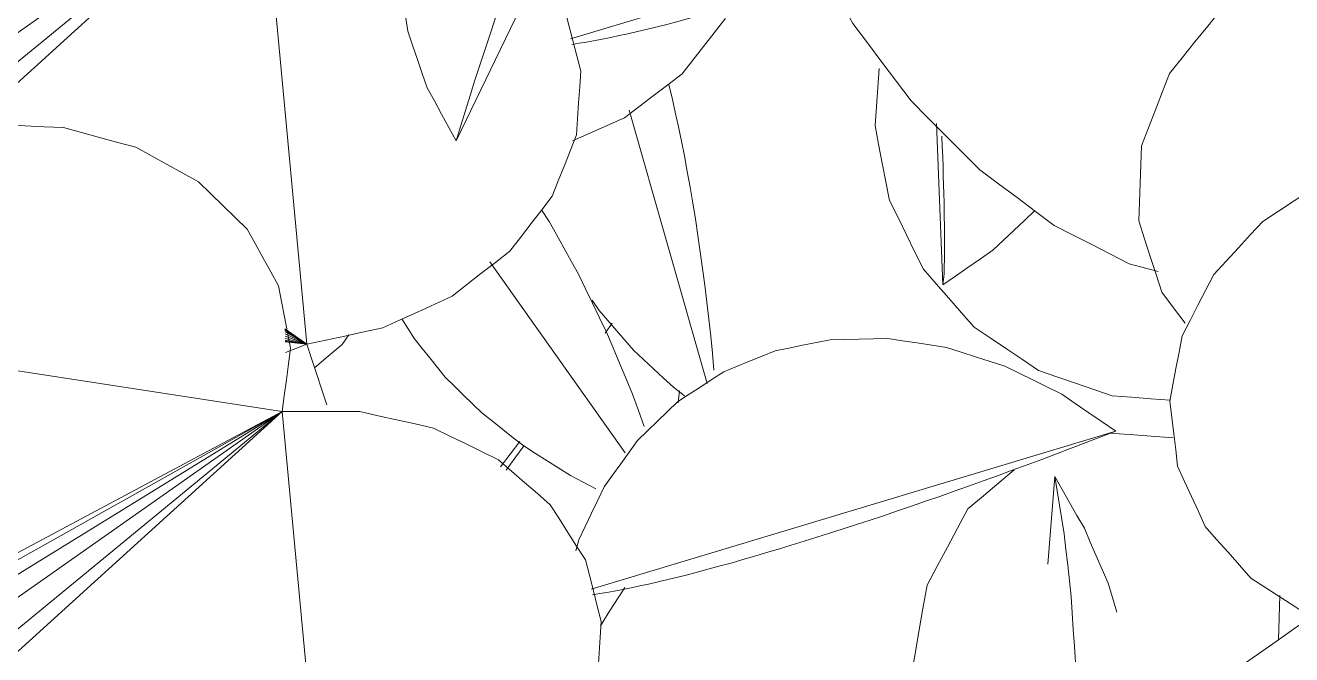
# Model space of a CAD drawing. Header units: metres. Extents: x -18.34 to -13.25, y -25.49 to -16.26.
# Drawn here: x -14.926 to -14.8469, y -16.8558 to -16.8164 of the extents above; entities that cross this region are included whole.
import ezdxf

# ---------------------------------------------------------------- set-up
doc = ezdxf.new("R2010")
doc.units = ezdxf.units.M
doc.layers.add('Importações nas famílias', color=7, linetype='Continuous', lineweight=5)
doc.layers.add('Vegetação', color=7, linetype='Continuous', lineweight=5)

# ---------------------------------------------------------------- blocks, each defined once
blk = doc.blocks.new('Planta_pergolado_12200 - plantas pergolado_skp_Component_17-V1882-Pavimento 02 - Executivo')
at = {"layer": 'Importações nas famílias', "color": 9}
for p, q in [((-0.07582, 0.001169), (-0.103342, -0.001313)), ((-0.104007, -0.005364), (-0.103342, -0.001313)), ((-0.101222, -0.004735), (-0.103342, -0.001313)), ((-0.103342, -0.001313), (-0.101398, -0.004762)), ((-0.100949, -0.004694), (-0.103342, -0.001313)), ((-0.100582, -0.004637), (-0.103342, -0.001313)), ((-0.100328, -0.004598), (-0.103342, -0.001313)), ((-0.103342, -0.001313), (-0.101487, -0.004776)), ((-0.076651, -0.004554), (-0.084414, -0.014811)), ((-0.076647, -0.004585), (-0.084389, -0.014873)), ((-0.078623, -0.007785), (-0.084118, -0.01557)), ((-0.080337, -0.011736), (-0.083438, -0.016701)), ((-0.080798, -0.01531), (-0.081583, -0.016821)), ((-0.081583, -0.016821), (-0.083438, -0.016701)), ((-0.083438, -0.016701), (-0.080549, -0.021221)), ((-0.08087, -0.017092), (-0.081583, -0.016821)), ((-0.081583, -0.016821), (-0.080763, -0.018836)), ((-0.080337, -0.022451), (-0.082904, -0.019672)), ((-0.082658, -0.021304), (-0.080337, -0.02306)), ((-0.080337, -0.023532), (-0.082485, -0.022453)), ((-0.07971, -0.024115), (-0.082463, -0.023328)), ((-0.079636, -0.024368), (-0.082521, -0.02412)), ((-0.079389, -0.025223), (-0.082943, -0.028148)), ((-0.079452, -0.025004), (-0.082713, -0.026783)), ((-0.079512, -0.024797), (-0.082152, -0.02563)), ((-0.079572, -0.02459), (-0.080934, -0.02474)), ((-0.079723, -0.025957), (-0.083759, -0.030762)), ((-0.079325, -0.025957), (-0.083525, -0.033295)), ((-0.079028, -0.026023), (-0.081669, -0.033416)), ((-0.078797, -0.026436), (-0.079874, -0.032966)), ((-0.078397, -0.027154), (-0.078261, -0.031978)), ((-0.07729, -0.029139), (-0.076941, -0.030518)), ((-0.076941, -0.030518), (-0.078261, -0.031978)), ((-0.076097, -0.030627), (-0.076941, -0.030518)), ((-0.078261, -0.031978), (-0.079874, -0.032966)), ((-0.078261, -0.031978), (-0.07469, -0.032141)), ((-0.08466, -0.032863), (-0.083525, -0.033295)), ((-0.079874, -0.032966), (-0.081669, -0.033416)), ((-0.073515, -0.033224), (-0.081669, -0.033416)), ((-0.079874, -0.032966), (-0.073921, -0.03294)), ((-0.085155, -0.033671), (-0.081665, -0.056943)), ((-0.083525, -0.033295), (-0.081669, -0.033416)), ((-0.083525, -0.033295), (-0.081665, -0.056943)), ((-0.081669, -0.033416), (-0.081665, -0.056943)), ((-0.086125, -0.035256), (-0.081665, -0.056943)), ((-0.086916, -0.03625), (-0.081665, -0.056943)), ((-0.086706, -0.036054), (-0.081665, -0.056943)), ((-0.081665, -0.056943), (-0.069993, -0.044727)), ((-0.081665, -0.056943), (-0.085094, -0.05452))]:
    blk.add_line(p, q, dxfattribs=at)
at = {"layer": 'Importações nas famílias', "color": 9, "flags": 128}
for points in [[(-0.103318, 0.003208), (-0.103323, 0.002321), (-0.103329, 0.00111), (-0.103335, -0.000101), (-0.103342, -0.001313)], [(-0.103342, -0.001313), (-0.104369, -0.001183), (-0.105396, -0.001053), (-0.106018, -0.000974)], [(-0.084104, -0.060705), (-0.083494, -0.059765), (-0.082884, -0.058824), (-0.082275, -0.057883), (-0.081665, -0.056943)], [(-0.081665, -0.056943), (-0.0809, -0.058034), (-0.080135, -0.059125), (-0.07937, -0.060217), (-0.078606, -0.061308)], [(-0.08571, -0.062126), (-0.084907, -0.061416), (-0.084104, -0.060705)], [(-0.078606, -0.061308), (-0.077616, -0.062107), (-0.076627, -0.062906), (-0.075638, -0.063705), (-0.074649, -0.064504)], [(-0.060978, -0.064975), (-0.060014, -0.064243), (-0.05905, -0.063511)], [(-0.074649, -0.064504), (-0.073519, -0.064943), (-0.07239, -0.065381), (-0.071261, -0.06582), (-0.070132, -0.066258)], [(-0.065441, -0.06642), (-0.064325, -0.066058), (-0.063209, -0.065697), (-0.062094, -0.065336), (-0.060978, -0.064975)], [(-0.070132, -0.066258), (-0.068959, -0.066298), (-0.067786, -0.066339), (-0.066614, -0.066379), (-0.065441, -0.06642)]]:
    blk.add_lwpolyline(points, dxfattribs=at)
blk = doc.blocks.new('Planta_pergolado_12200 - plantas pergolado_skp_Component_16-V1883-Pavimento 02 - Executivo')
blk.add_blockref('Planta_pergolado_12200 - plantas pergolado_skp_Component_17-V1882-Pavimento 02 - Executivo', (0, 0))
blk = doc.blocks.new('Planta_pergolado_12200 - plantas pergolado_skp_Component_17-V1909-Pavimento 02 - Executivo')
at = {"layer": 'Importações nas famílias', "color": 9, "flags": 128}
for points in [[(-0.067981, -0.054729), (-0.067339, -0.055713), (-0.066696, -0.056696), (-0.066054, -0.057679), (-0.065411, -0.058662)], [(-0.043125, -0.059419), (-0.042516, -0.058478), (-0.041906, -0.057538), (-0.041296, -0.056597), (-0.040686, -0.055656)], [(-0.040686, -0.055656), (-0.039922, -0.056748), (-0.039157, -0.057839), (-0.038392, -0.05893), (-0.037627, -0.060022)], [(-0.065411, -0.058662), (-0.064583, -0.059428), (-0.063754, -0.060194), (-0.062926, -0.06096), (-0.062097, -0.061726)], [(-0.046339, -0.062261), (-0.045535, -0.06155), (-0.044732, -0.06084), (-0.043929, -0.060129), (-0.043125, -0.059419)], [(-0.062097, -0.061726), (-0.061139, -0.062222), (-0.060181, -0.062718), (-0.059223, -0.063214), (-0.058265, -0.063711)], [(-0.050108, -0.063988), (-0.049166, -0.063556), (-0.048223, -0.063124), (-0.047281, -0.062692), (-0.046339, -0.062261)], [(-0.058265, -0.063711), (-0.057243, -0.063904), (-0.05622, -0.064097), (-0.055198, -0.064289), (-0.054176, -0.064482)], [(-0.054176, -0.064482), (-0.053159, -0.064359), (-0.052142, -0.064235), (-0.051125, -0.064111), (-0.050108, -0.063988)]]:
    blk.add_lwpolyline(points, dxfattribs=at)
blk = doc.blocks.new('Planta_pergolado_12200 - plantas pergolado_skp_Component_16-V1910-Pavimento 02 - Executivo')
blk.add_blockref('Planta_pergolado_12200 - plantas pergolado_skp_Component_17-V1909-Pavimento 02 - Executivo', (0, 0))
blk = doc.blocks.new('Planta_pergolado_12200 - plantas pergolado_skp_-V1942-Pavimento 02 - Executivo')
for name in ['Planta_pergolado_12200 - plantas pergolado_skp_Component_16-V1910-Pavimento 02 - Executivo', 'Planta_pergolado_12200 - plantas pergolado_skp_Component_16-V1883-Pavimento 02 - Executivo']:
    blk.add_blockref(name, (0, 0))
blk = doc.blocks.new('Planta_pergolado_12200 - plantas pergolado_skp_Component_12-V2105-Pavimento 02 - Executivo')
at = {"layer": 'Importações nas famílias', "color": 9}
blk.add_line((-0.08391, -0.076792), (-0.078809, -0.078365), dxfattribs=at)
at = {"layer": 'Importações nas famílias', "color": 9, "flags": 128}
for points in [[(-0.097102, -0.077003), (-0.096227, -0.077372), (-0.095352, -0.07774)], [(-0.080123, -0.079336), (-0.079794, -0.079093), (-0.079466, -0.07885), (-0.079138, -0.078608), (-0.078809, -0.078365)], [(-0.081824, -0.079958), (-0.081399, -0.079802), (-0.080973, -0.079647), (-0.080548, -0.079491), (-0.080123, -0.079336)], [(-0.082859, -0.080091), (-0.082341, -0.080024), (-0.081824, -0.079958)], [(-0.097165, -0.083915), (-0.09818, -0.083883), (-0.099195, -0.083852)], [(-0.092788, -0.083416), (-0.093882, -0.083541), (-0.094976, -0.083665), (-0.096071, -0.08379), (-0.097165, -0.083915)]]:
    blk.add_lwpolyline(points, dxfattribs=at)
blk = doc.blocks.new('Planta_pergolado_12200 - plantas pergolado_skp_Component_17-V2106-Pavimento 02 - Executivo')
at = {"layer": 'Importações nas famílias', "color": 9}
for p, q in [((-0.081211, -0.057591), (-0.085255, -0.061594)), ((-0.081252, -0.057532), (-0.08407, -0.060209)), ((-0.082884, -0.058831), (-0.081317, -0.057438)), ((-0.082468, -0.058182), (-0.081403, -0.057316)), ((-0.082106, -0.057623), (-0.0815, -0.057178)), ((-0.081602, -0.077504), (-0.079372, -0.059948)), ((-0.082101, -0.081435), (-0.081902, -0.079866)), ((-0.092362, -0.083996), (-0.094167, -0.083421)), ((-0.093433, -0.083388), (-0.092347, -0.083762)), ((-0.095809, -0.095989), (-0.093403, -0.094332))]:
    blk.add_line(p, q, dxfattribs=at)
at = {"layer": 'Importações nas famílias', "color": 9, "flags": 128}
for points in [[(-0.062272, -0.065204), (-0.062459, -0.065906), (-0.062754, -0.067009)], [(-0.062754, -0.067009), (-0.063356, -0.068182), (-0.063958, -0.069356), (-0.064559, -0.070529), (-0.065161, -0.071702)], [(-0.065161, -0.071702), (-0.066029, -0.072865), (-0.066898, -0.074028), (-0.067766, -0.075191), (-0.068634, -0.076355)], [(-0.068634, -0.076355), (-0.069709, -0.077428), (-0.070784, -0.078502), (-0.07186, -0.079575), (-0.072935, -0.080649)], [(-0.072935, -0.080649), (-0.074144, -0.08156), (-0.075353, -0.082471), (-0.076562, -0.083382), (-0.077771, -0.084293)], [(-0.077771, -0.084293), (-0.079031, -0.084979), (-0.080292, -0.085666), (-0.080337, -0.08569)], [(-0.127154, -0.119256), (-0.128233, -0.120056), (-0.129617, -0.121081), (-0.131002, -0.122107)], [(-0.131002, -0.122107), (-0.132439, -0.122838), (-0.133876, -0.123569)]]:
    blk.add_lwpolyline(points, dxfattribs=at)
blk = doc.blocks.new('Planta_pergolado_12200 - plantas pergolado_skp_Component_16-V2107-Pavimento 02 - Executivo')
for name in ['Planta_pergolado_12200 - plantas pergolado_skp_Component_17-V2106-Pavimento 02 - Executivo', 'Planta_pergolado_12200 - plantas pergolado_skp_Component_12-V2105-Pavimento 02 - Executivo']:
    blk.add_blockref(name, (0, 0))
blk = doc.blocks.new('Planta_pergolado_12200 - plantas pergolado_skp_-V2118-Pavimento 02 - Executivo')
blk.add_blockref('Planta_pergolado_12200 - plantas pergolado_skp_Component_16-V2107-Pavimento 02 - Executivo', (0, 0))
blk = doc.blocks.new('Planta_pergolado_12200 - plantas pergolado_skp_-V2119-Pavimento 02 - Executivo')
blk.add_blockref('Planta_pergolado_12200 - plantas pergolado_skp_-V2118-Pavimento 02 - Executivo', (0, 0))
blk = doc.blocks.new('Planta_pergolado_12200 - plantas pergolado_skp_-V2183-Pavimento 02 - Executivo')
for name in ['Planta_pergolado_12200 - plantas pergolado_skp_-V2119-Pavimento 02 - Executivo', 'Planta_pergolado_12200 - plantas pergolado_skp_-V1942-Pavimento 02 - Executivo']:
    blk.add_blockref(name, (0, 0))
blk = doc.blocks.new('Planta_pergolado_12200 - plantas pergolado_skp_Component_12-V2197-Pavimento 02 - Executivo')
at = {"layer": 'Importações nas famílias', "color": 9}
for p, q in [((-0.086693, -0.06914), (-0.076813, -0.101936)), ((-0.079222, -0.102892), (-0.079904, -0.102694))]:
    blk.add_line(p, q, dxfattribs=at)
at = {"layer": 'Importações nas famílias', "color": 9, "flags": 128}
for points in [[(-0.088995, -0.072515), (-0.08842, -0.071671), (-0.087844, -0.070827), (-0.087269, -0.069984), (-0.086693, -0.06914)], [(-0.086693, -0.06914), (-0.086338, -0.070067), (-0.085982, -0.070993), (-0.085626, -0.07192), (-0.08527, -0.072846)], [(-0.090752, -0.076072), (-0.090313, -0.075183), (-0.089873, -0.074293), (-0.089434, -0.073404), (-0.088995, -0.072515)], [(-0.08527, -0.072846), (-0.084929, -0.073767), (-0.084588, -0.074688), (-0.084247, -0.075609), (-0.083905, -0.076529)], [(-0.091922, -0.079729), (-0.091629, -0.078815), (-0.091337, -0.077901), (-0.091044, -0.076986), (-0.090752, -0.076072)], [(-0.083905, -0.076529), (-0.083582, -0.077434), (-0.083259, -0.078338), (-0.082936, -0.079243), (-0.082613, -0.080147)], [(-0.092478, -0.083399), (-0.092339, -0.082482), (-0.0922, -0.081564), (-0.092061, -0.080647), (-0.091922, -0.079729)], [(-0.082613, -0.080147), (-0.082312, -0.081026), (-0.082011, -0.081904), (-0.08171, -0.082783), (-0.081409, -0.083661)], [(-0.092407, -0.086997), (-0.092425, -0.086098), (-0.092442, -0.085198), (-0.09246, -0.084299), (-0.092478, -0.083399)], [(-0.081409, -0.083661), (-0.081133, -0.084504), (-0.080858, -0.085346), (-0.080582, -0.086188), (-0.080306, -0.087031)], [(-0.091711, -0.090438), (-0.091885, -0.089578), (-0.092059, -0.088718), (-0.092233, -0.087858), (-0.092407, -0.086997)], [(-0.080306, -0.087031), (-0.080058, -0.087828), (-0.079811, -0.088625), (-0.079563, -0.089422), (-0.079316, -0.09022)], [(-0.079316, -0.09022), (-0.079099, -0.090963), (-0.078883, -0.091706), (-0.078666, -0.092449), (-0.07845, -0.093192)], [(-0.090405, -0.093641), (-0.090732, -0.092841), (-0.091058, -0.09204), (-0.091384, -0.091239), (-0.091711, -0.090438)], [(-0.07845, -0.093192), (-0.078267, -0.093872), (-0.078084, -0.094553), (-0.077901, -0.095233), (-0.077718, -0.095914)], [(-0.088522, -0.096532), (-0.088993, -0.095809), (-0.089464, -0.095087), (-0.089934, -0.094364), (-0.090405, -0.093641)], [(-0.086104, -0.099042), (-0.086708, -0.098414), (-0.087313, -0.097787), (-0.087917, -0.097159), (-0.088522, -0.096532)], [(-0.077718, -0.095914), (-0.07757, -0.096525), (-0.077423, -0.097135), (-0.077275, -0.097746), (-0.077128, -0.098357)], [(-0.077128, -0.098357), (-0.077017, -0.09889), (-0.076907, -0.099424), (-0.076797, -0.099958), (-0.076686, -0.100492)], [(-0.083208, -0.101112), (-0.083932, -0.100594), (-0.084656, -0.100077), (-0.08538, -0.099559), (-0.086104, -0.099042)], [(-0.076686, -0.100492), (-0.076614, -0.100943), (-0.076542, -0.101394), (-0.07647, -0.101846)], [(-0.079904, -0.102694), (-0.08073, -0.102298), (-0.081556, -0.101903), (-0.082382, -0.101507), (-0.083208, -0.101112)]]:
    blk.add_lwpolyline(points, dxfattribs=at)
blk = doc.blocks.new('Planta_pergolado_12200 - plantas pergolado_skp_Component_12-V2198-Pavimento 02 - Executivo')
at = {"layer": 'Importações nas famílias', "color": 9}
for p, q in [((-0.050951, -0.098511), (-0.062878, -0.106973)), ((-0.066127, -0.103743), (-0.065405, -0.103273))]:
    blk.add_line(p, q, dxfattribs=at)
at = {"layer": 'Importações nas famílias', "color": 9, "flags": 128}
for points in [[(-0.054608, -0.098062), (-0.053601, -0.097697), (-0.052594, -0.097333)], [(-0.058482, -0.099685), (-0.057514, -0.099279), (-0.056545, -0.098874), (-0.055577, -0.098468), (-0.054608, -0.098062)], [(-0.062109, -0.101436), (-0.061203, -0.100998), (-0.060296, -0.100561), (-0.059389, -0.100123), (-0.058482, -0.099685)], [(-0.048703, -0.100354), (-0.049112, -0.10115), (-0.049521, -0.101946)], [(-0.065405, -0.103273), (-0.064581, -0.102813), (-0.063757, -0.102354), (-0.062933, -0.101895), (-0.062109, -0.101436)], [(-0.049521, -0.101946), (-0.049986, -0.102675), (-0.05045, -0.103404), (-0.050915, -0.104133), (-0.051379, -0.104862)], [(-0.051379, -0.104862), (-0.051894, -0.105516), (-0.052409, -0.106169), (-0.052924, -0.106823), (-0.053439, -0.107477)], [(-0.053439, -0.107477), (-0.053999, -0.108049), (-0.054558, -0.10862), (-0.055118, -0.109191), (-0.055678, -0.109763)], [(-0.055678, -0.109763), (-0.056276, -0.110245), (-0.056874, -0.110728), (-0.057472, -0.111211), (-0.05807, -0.111694)], [(-0.05807, -0.111694), (-0.0587, -0.112082), (-0.05933, -0.112471)]]:
    blk.add_lwpolyline(points, dxfattribs=at)
blk = doc.blocks.new('Planta_pergolado_12200 - plantas pergolado_skp_Component_17-V2199-Pavimento 02 - Executivo')
at = {"layer": 'Importações nas famílias', "color": 9}
for p, q in [((-0.057728, -0.118422), (-0.087912, -0.121242)), ((-0.057728, -0.118422), (-0.0587, -0.119788)), ((-0.057728, -0.118422), (-0.058694, -0.119788)), ((-0.057728, -0.118422), (-0.05863, -0.119786)), ((-0.057728, -0.118422), (-0.058521, -0.119783)), ((-0.057728, -0.118422), (-0.058381, -0.119779)), ((-0.057728, -0.118422), (-0.058232, -0.119774)), ((-0.057728, -0.118422), (-0.058097, -0.119771)), ((-0.057728, -0.118422), (-0.057991, -0.119767)), ((-0.057728, -0.118422), (-0.057918, -0.119765)), ((-0.057879, -0.119764), (-0.057728, -0.118422)), ((-0.057728, -0.118422), (-0.057224, -0.119745)), ((-0.072888, -0.139527), (-0.087912, -0.121242)), ((-0.072128, -0.138652), (-0.087912, -0.121242)), ((-0.073784, -0.141359), (-0.078571, -0.134542))]:
    blk.add_line(p, q, dxfattribs=at)
at = {"layer": 'Importações nas famílias', "color": 9, "flags": 128}
for points in [[(-0.074803, -0.101299), (-0.075762, -0.101548), (-0.076722, -0.101797), (-0.077681, -0.102046), (-0.078641, -0.102295)], [(-0.070829, -0.101565), (-0.071822, -0.101499), (-0.072816, -0.101432), (-0.073809, -0.101365), (-0.074803, -0.101299)], [(-0.066991, -0.103077), (-0.067951, -0.102699), (-0.06891, -0.102321), (-0.06987, -0.101943), (-0.070829, -0.101565)], [(-0.06355, -0.10573), (-0.064411, -0.105067), (-0.065271, -0.104404), (-0.066131, -0.10374), (-0.066991, -0.103077)], [(-0.060741, -0.109345), (-0.061444, -0.108441), (-0.062146, -0.107537), (-0.062848, -0.106634), (-0.06355, -0.10573)], [(-0.058755, -0.113674), (-0.059252, -0.112591), (-0.059748, -0.111509), (-0.060245, -0.110427), (-0.060741, -0.109345)], [(-0.057728, -0.118422), (-0.057985, -0.117235), (-0.058242, -0.116048), (-0.058499, -0.114861), (-0.058755, -0.113674)], [(-0.053949, -0.117179), (-0.054893, -0.11749), (-0.055838, -0.117801), (-0.056783, -0.118111), (-0.057728, -0.118422)]]:
    blk.add_lwpolyline(points, dxfattribs=at)
blk = doc.blocks.new('Planta_pergolado_12200 - plantas pergolado_skp_Component_16-V2200-Pavimento 02 - Executivo')
for name in ['Planta_pergolado_12200 - plantas pergolado_skp_Component_12-V2197-Pavimento 02 - Executivo', 'Planta_pergolado_12200 - plantas pergolado_skp_Component_12-V2198-Pavimento 02 - Executivo', 'Planta_pergolado_12200 - plantas pergolado_skp_Component_17-V2199-Pavimento 02 - Executivo']:
    blk.add_blockref(name, (0, 0))
blk = doc.blocks.new('Planta_pergolado_12200 - plantas pergolado_skp_Component_12-V2222-Pavimento 02 - Executivo')
at = {"layer": 'Importações nas famílias', "color": 9}
for p, q in [((-0.106703, -0.091602), (-0.070452, -0.10908)), ((-0.088849, -0.102387), (-0.087974, -0.10276)), ((-0.097863, -0.106462), (-0.098474, -0.105961))]:
    blk.add_line(p, q, dxfattribs=at)
at = {"layer": 'Importações nas famílias', "color": 9, "flags": 128}
for points in [[(-0.105376, -0.095663), (-0.105708, -0.094648), (-0.106039, -0.093632), (-0.106371, -0.092617), (-0.106703, -0.091602)], [(-0.106703, -0.091602), (-0.106296, -0.091965), (-0.105889, -0.092329), (-0.105482, -0.092692), (-0.105075, -0.093056)], [(-0.105075, -0.093056), (-0.10458, -0.093433), (-0.104086, -0.093811), (-0.103591, -0.094189), (-0.103097, -0.094567)], [(-0.103097, -0.094567), (-0.10252, -0.094955), (-0.101944, -0.095343), (-0.101368, -0.095731), (-0.100791, -0.096119)], [(-0.103531, -0.099468), (-0.103993, -0.098517), (-0.104454, -0.097565), (-0.104915, -0.096614), (-0.105376, -0.095663)], [(-0.100791, -0.096119), (-0.100139, -0.096512), (-0.099487, -0.096906), (-0.098835, -0.0973), (-0.098183, -0.097694)], [(-0.098183, -0.097694), (-0.097462, -0.098089), (-0.096742, -0.098485), (-0.096022, -0.09888), (-0.095301, -0.099276)], [(-0.101213, -0.102928), (-0.101792, -0.102063), (-0.102372, -0.101198), (-0.102952, -0.100333), (-0.103531, -0.099468)], [(-0.095301, -0.099276), (-0.094521, -0.099668), (-0.09374, -0.100061), (-0.092959, -0.100453), (-0.092178, -0.100846)], [(-0.092178, -0.100846), (-0.091346, -0.101231), (-0.090513, -0.101616), (-0.089681, -0.102001), (-0.088849, -0.102387)], [(-0.098474, -0.105961), (-0.099159, -0.105203), (-0.099843, -0.104445), (-0.100528, -0.103686), (-0.101213, -0.102928)], [(-0.087099, -0.103134), (-0.086224, -0.103508), (-0.085349, -0.103881)], [(-0.085349, -0.103881), (-0.084442, -0.10424), (-0.083534, -0.104598), (-0.082627, -0.104956), (-0.081719, -0.105314)], [(-0.081719, -0.105314), (-0.080789, -0.105652), (-0.079859, -0.105991), (-0.078929, -0.106329), (-0.077998, -0.106667)], [(-0.077998, -0.106667), (-0.077056, -0.106982), (-0.076113, -0.107297), (-0.075171, -0.107612), (-0.074229, -0.107927)], [(-0.074229, -0.107927), (-0.073284, -0.108215), (-0.07234, -0.108503), (-0.071396, -0.108792), (-0.070452, -0.10908)], [(-0.070452, -0.10908), (-0.07128, -0.109535), (-0.072109, -0.109991), (-0.072938, -0.110447), (-0.073766, -0.110903)], [(-0.08842, -0.111853), (-0.089316, -0.111509), (-0.090211, -0.111165), (-0.091106, -0.110821)], [(-0.073766, -0.110903), (-0.074651, -0.111205), (-0.075536, -0.111507), (-0.07642, -0.11181), (-0.077305, -0.112112)], [(-0.084719, -0.112593), (-0.085644, -0.112408), (-0.08657, -0.112223), (-0.087495, -0.112038), (-0.08842, -0.111853)], [(-0.077305, -0.112112), (-0.078225, -0.112254), (-0.079145, -0.112396), (-0.080065, -0.112538), (-0.080985, -0.11268)], [(-0.080985, -0.11268), (-0.081918, -0.112658), (-0.082852, -0.112637), (-0.083785, -0.112615), (-0.084719, -0.112593)]]:
    blk.add_lwpolyline(points, dxfattribs=at)
blk = doc.blocks.new('Planta_pergolado_12200 - plantas pergolado_skp_Component_17-V2223-Pavimento 02 - Executivo')
at = {"layer": 'Importações nas famílias', "color": 9}
for p, q in [((-0.02334, -0.117136), (-0.053524, -0.119956)), ((-0.05908, -0.15608), (-0.053524, -0.119956)), ((-0.039861, -0.142152), (-0.053524, -0.119956)), ((-0.053524, -0.119956), (-0.039861, -0.144337)), ((-0.039397, -0.140073), (-0.053524, -0.119956)), ((-0.0385, -0.138241), (-0.053524, -0.119956)), ((-0.03774, -0.137366), (-0.053524, -0.119956)), ((-0.053524, -0.119956), (-0.039398, -0.146478))]:
    blk.add_line(p, q, dxfattribs=at)
at = {"layer": 'Importações nas famílias', "color": 9, "flags": 128}
for points in [[(-0.040415, -0.100012), (-0.041375, -0.100262), (-0.042334, -0.100511), (-0.043294, -0.10076), (-0.044253, -0.101009)], [(-0.036441, -0.100279), (-0.037435, -0.100212), (-0.038428, -0.100146), (-0.039422, -0.100079), (-0.040415, -0.100012)], [(-0.044253, -0.101009), (-0.045114, -0.101557), (-0.045974, -0.102105), (-0.046835, -0.102653), (-0.047695, -0.1032)], [(-0.047695, -0.1032), (-0.048398, -0.10401), (-0.0491, -0.104819), (-0.049803, -0.105628), (-0.050506, -0.106438)], [(-0.050506, -0.106438), (-0.051003, -0.107453), (-0.0515, -0.108469), (-0.051996, -0.109485), (-0.052493, -0.1105)], [(-0.052493, -0.1105), (-0.052751, -0.111653), (-0.053008, -0.112805), (-0.053265, -0.113958), (-0.053523, -0.115111)], [(-0.053523, -0.115111), (-0.053523, -0.116322), (-0.053523, -0.117533), (-0.053524, -0.118744), (-0.053524, -0.119956)], [(-0.057492, -0.119436), (-0.058464, -0.119622), (-0.059436, -0.119809), (-0.060407, -0.119996), (-0.061379, -0.120182)], [(-0.053524, -0.119956), (-0.054516, -0.119826), (-0.055508, -0.119696), (-0.0565, -0.119566), (-0.057492, -0.119436)], [(-0.061379, -0.120182), (-0.062264, -0.120673), (-0.063149, -0.121163), (-0.064035, -0.121654), (-0.06492, -0.122144)], [(-0.06492, -0.122144), (-0.065658, -0.122905), (-0.066397, -0.123666), (-0.067135, -0.124427), (-0.067874, -0.125188)], [(-0.067874, -0.125188), (-0.068415, -0.126168), (-0.068956, -0.127147), (-0.069497, -0.128127), (-0.070039, -0.129106)], [(-0.070039, -0.129106), (-0.070346, -0.130237), (-0.070653, -0.131369), (-0.07096, -0.1325), (-0.071268, -0.133631)], [(-0.071268, -0.133631), (-0.07132, -0.134837), (-0.071372, -0.136043), (-0.071424, -0.13725), (-0.071477, -0.138456)]]:
    blk.add_lwpolyline(points, dxfattribs=at)
blk = doc.blocks.new('Planta_pergolado_12200 - plantas pergolado_skp_Component_16-V2224-Pavimento 02 - Executivo')
for name, p in [('Planta_pergolado_12200 - plantas pergolado_skp_Component_12-V2197-Pavimento 02 - Executivo', (0.034388, 0.001286)), ('Planta_pergolado_12200 - plantas pergolado_skp_Component_12-V2222-Pavimento 02 - Executivo', (0, 0)), ('Planta_pergolado_12200 - plantas pergolado_skp_Component_17-V2223-Pavimento 02 - Executivo', (0, 0))]:
    blk.add_blockref(name, p)
blk = doc.blocks.new('Planta_pergolado_12200 - plantas pergolado_skp_Component_12-V2229-Pavimento 02 - Executivo')
at = {"layer": 'Importações nas famílias', "color": 9}
for p, q in [((-0.055289, -0.093392), (-0.072366, -0.098279)), ((-0.057174, -0.093059), (-0.056107, -0.092972)), ((-0.054508, -0.094809), (-0.055042, -0.095508)), ((-0.073949, -0.095791), (-0.073138, -0.095581)), ((-0.059835, -0.100143), (-0.060486, -0.100589))]:
    blk.add_line(p, q, dxfattribs=at)
at = {"layer": 'Importações nas famílias', "color": 9, "flags": 128}
for points in [[(-0.061429, -0.093532), (-0.060365, -0.093414), (-0.059302, -0.093295), (-0.058238, -0.093177), (-0.057174, -0.093059)], [(-0.069506, -0.094809), (-0.068522, -0.094637), (-0.067539, -0.094464), (-0.066556, -0.094292), (-0.065572, -0.09412)], [(-0.065572, -0.09412), (-0.064536, -0.093973), (-0.063501, -0.093826), (-0.062465, -0.093679), (-0.061429, -0.093532)], [(-0.073138, -0.095581), (-0.07223, -0.095388), (-0.071322, -0.095195), (-0.070414, -0.095002), (-0.069506, -0.094809)], [(-0.055042, -0.095508), (-0.055621, -0.09613), (-0.056201, -0.096752), (-0.05678, -0.097373), (-0.05736, -0.097995)], [(-0.05736, -0.097995), (-0.057979, -0.098532), (-0.058597, -0.099069), (-0.059216, -0.099606), (-0.059835, -0.100143)]]:
    blk.add_lwpolyline(points, dxfattribs=at)
blk = doc.blocks.new('Planta_pergolado_12200 - plantas pergolado_skp_Component_17-V2230-Pavimento 02 - Executivo')
at = {"layer": 'Importações nas famílias', "color": 9}
for p, q in [((-0.078047, -0.092302), (-0.078817, -0.091999)), ((-0.090751, -0.121007), (-0.094226, -0.114685)), ((-0.091643, -0.121033), (-0.09458, -0.115047)), ((-0.093954, -0.12123), (-0.09566, -0.11615)), ((-0.092973, -0.121071), (-0.095029, -0.115968)), ((-0.057708, -0.116217), (-0.058329, -0.115786)), ((-0.096298, -0.116407), (-0.095029, -0.121135)), ((-0.096052, -0.116401), (-0.094602, -0.121379)), ((-0.103528, -0.14988), (-0.104042, -0.14924))]:
    blk.add_line(p, q, dxfattribs=at)
at = {"layer": 'Importações nas famílias', "color": 9, "flags": 128}
for points in [[(-0.090817, -0.092248), (-0.091435, -0.09264), (-0.092304, -0.09319), (-0.093173, -0.09374)], [(-0.074641, -0.094954), (-0.075492, -0.094291), (-0.076344, -0.093628), (-0.077196, -0.092965), (-0.078047, -0.092302)], [(-0.093173, -0.09374), (-0.093888, -0.094552), (-0.094603, -0.095364), (-0.095317, -0.096176)], [(-0.07188, -0.09857), (-0.07257, -0.097666), (-0.07326, -0.096762), (-0.07395, -0.095858), (-0.074641, -0.094954)], [(-0.070435, -0.10182), (-0.070917, -0.100737), (-0.071398, -0.099654), (-0.07188, -0.09857)], [(-0.056255, -0.117938), (-0.056981, -0.117077), (-0.057708, -0.116217)]]:
    blk.add_lwpolyline(points, dxfattribs=at)
blk = doc.blocks.new('Planta_pergolado_12200 - plantas pergolado_skp_Component_16-V2231-Pavimento 02 - Executivo')
for name in ['Planta_pergolado_12200 - plantas pergolado_skp_Component_17-V2230-Pavimento 02 - Executivo', 'Planta_pergolado_12200 - plantas pergolado_skp_Component_12-V2229-Pavimento 02 - Executivo']:
    blk.add_blockref(name, (0, 0))
blk = doc.blocks.new('Planta_pergolado_12200 - plantas pergolado_skp_-V2250-Pavimento 02 - Executivo')
for name in ['Planta_pergolado_12200 - plantas pergolado_skp_Component_16-V2231-Pavimento 02 - Executivo', 'Planta_pergolado_12200 - plantas pergolado_skp_Component_16-V2224-Pavimento 02 - Executivo', 'Planta_pergolado_12200 - plantas pergolado_skp_Component_16-V2200-Pavimento 02 - Executivo']:
    blk.add_blockref(name, (0, 0))
blk = doc.blocks.new('Planta_pergolado_12200 - plantas pergolado_skp_Component_12-V2251-Pavimento 02 - Executivo')
at = {"layer": 'Importações nas famílias', "color": 9}
blk.add_line((-0.061441, -0.078656), (-0.071535, -0.079067), dxfattribs=at)
at = {"layer": 'Importações nas famílias', "color": 9, "flags": 128}
for points in [[(-0.066081, -0.072906), (-0.065466, -0.073564), (-0.064851, -0.074222), (-0.064237, -0.07488), (-0.063622, -0.075538)], [(-0.063622, -0.075538), (-0.063077, -0.076318), (-0.062532, -0.077097), (-0.061986, -0.077876), (-0.061441, -0.078656)], [(-0.068808, -0.078652), (-0.069448, -0.078676), (-0.070087, -0.0787), (-0.070727, -0.078724)], [(-0.066582, -0.078588), (-0.067138, -0.078604), (-0.067695, -0.07862), (-0.068251, -0.078636), (-0.068808, -0.078652)], [(-0.064713, -0.078556), (-0.06518, -0.078564), (-0.065648, -0.078572), (-0.066115, -0.07858), (-0.066582, -0.078588)], [(-0.063224, -0.078557), (-0.063596, -0.078557), (-0.063968, -0.078557), (-0.064341, -0.078557), (-0.064713, -0.078556)], [(-0.062129, -0.07859), (-0.062402, -0.078582), (-0.062676, -0.078574), (-0.06295, -0.078565), (-0.063224, -0.078557)], [(-0.061441, -0.078656), (-0.061613, -0.078639), (-0.061785, -0.078623), (-0.061957, -0.078607), (-0.062129, -0.07859)]]:
    blk.add_lwpolyline(points, dxfattribs=at)
blk = doc.blocks.new('Planta_pergolado_12200 - plantas pergolado_skp_Component_17-V2252-Pavimento 02 - Executivo')
at = {"layer": 'Importações nas famílias', "color": 9}
for p, q in [((-0.1538, -0.048412), (-0.151891, -0.048811)), ((-0.152544, -0.04896), (-0.1538, -0.048678))]:
    blk.add_line(p, q, dxfattribs=at)
blk = doc.blocks.new('Planta_pergolado_12200 - plantas pergolado_skp_Component_16-V2253-Pavimento 02 - Executivo')
for name in ['Planta_pergolado_12200 - plantas pergolado_skp_Component_17-V2252-Pavimento 02 - Executivo', 'Planta_pergolado_12200 - plantas pergolado_skp_Component_12-V2251-Pavimento 02 - Executivo']:
    blk.add_blockref(name, (0, 0))
blk = doc.blocks.new('Planta_pergolado_12200 - plantas pergolado_skp_Component_12-V2268-Pavimento 02 - Executivo')
at = {"layer": 'Importações nas famílias', "color": 9}
for p, q in [((-0.054832, -0.095127), (-0.054071, -0.095207)), ((-0.058433, -0.099769), (-0.059044, -0.099337)), ((-0.050076, -0.106304), (-0.051662, -0.105114))]:
    blk.add_line(p, q, dxfattribs=at)
at = {"layer": 'Importações nas famílias', "color": 9, "flags": 128}
for points in [[(-0.04253, -0.098552), (-0.041947, -0.098924), (-0.041045, -0.099498), (-0.040144, -0.100072)], [(-0.049855, -0.105968), (-0.050604, -0.105416), (-0.051403, -0.104829)]]:
    blk.add_lwpolyline(points, dxfattribs=at)
blk = doc.blocks.new('Planta_pergolado_12200 - plantas pergolado_skp_Component_17-V2269-Pavimento 02 - Executivo')
at = {"layer": 'Importações nas famílias', "color": 9, "flags": 128}
for points in [[(-0.054512, -0.068086), (-0.054419, -0.066873), (-0.054325, -0.06566), (-0.054232, -0.064447)], [(-0.056102, -0.07268), (-0.055704, -0.071531), (-0.055307, -0.070383), (-0.05491, -0.069234), (-0.054512, -0.068086)], [(-0.058799, -0.076703), (-0.058125, -0.075697), (-0.05745, -0.074691), (-0.056776, -0.073686), (-0.056102, -0.07268)], [(-0.06242, -0.07988), (-0.061515, -0.079086), (-0.06061, -0.078291), (-0.059704, -0.077497), (-0.058799, -0.076703)], [(-0.066718, -0.081995), (-0.065644, -0.081466), (-0.064569, -0.080938), (-0.063495, -0.080409), (-0.06242, -0.07988)], [(-0.0714, -0.082904), (-0.07023, -0.082677), (-0.069059, -0.08245), (-0.067889, -0.082223), (-0.066718, -0.081995)], [(-0.074961, -0.082635), (-0.073774, -0.082725), (-0.072587, -0.082815), (-0.0714, -0.082904)]]:
    blk.add_lwpolyline(points, dxfattribs=at)
blk = doc.blocks.new('Planta_pergolado_12200 - plantas pergolado_skp_Component_16-V2270-Pavimento 02 - Executivo')
for name in ['Planta_pergolado_12200 - plantas pergolado_skp_Component_17-V2269-Pavimento 02 - Executivo', 'Planta_pergolado_12200 - plantas pergolado_skp_Component_12-V2268-Pavimento 02 - Executivo']:
    blk.add_blockref(name, (0, 0))
blk = doc.blocks.new('Planta_pergolado_12200 - plantas pergolado_skp_-V2292-Pavimento 02 - Executivo')
for name in ['Planta_pergolado_12200 - plantas pergolado_skp_Component_16-V2253-Pavimento 02 - Executivo', 'Planta_pergolado_12200 - plantas pergolado_skp_Component_16-V2270-Pavimento 02 - Executivo']:
    blk.add_blockref(name, (0, 0))
blk = doc.blocks.new('Planta_pergolado_12200 - plantas pergolado_skp_Component_12-V2369-Pavimento 02 - Executivo')
at = {"layer": 'Importações nas famílias', "color": 9}
for p, q in [((-0.036946, -0.070357), (-0.03784, -0.070378)), ((-0.049463, -0.071665), (-0.044, -0.072098))]:
    blk.add_line(p, q, dxfattribs=at)
at = {"layer": 'Importações nas famílias', "color": 9, "flags": 128}
for points in [[(-0.042798, -0.068335), (-0.041899, -0.06806), (-0.041, -0.067785)], [(-0.04623, -0.069818), (-0.045372, -0.069447), (-0.044514, -0.069077), (-0.043656, -0.068706), (-0.042798, -0.068335)], [(-0.049463, -0.071665), (-0.048655, -0.071203), (-0.047847, -0.070741), (-0.047039, -0.07028), (-0.04623, -0.069818)], [(-0.03784, -0.070378), (-0.038873, -0.070445), (-0.039906, -0.070512), (-0.040939, -0.070579), (-0.041971, -0.070646)], [(-0.045876, -0.071079), (-0.046773, -0.071225), (-0.04767, -0.071372), (-0.048566, -0.071519), (-0.049463, -0.071665)], [(-0.041971, -0.070646), (-0.042948, -0.070754), (-0.043924, -0.070863), (-0.0449, -0.070971), (-0.045876, -0.071079)]]:
    blk.add_lwpolyline(points, dxfattribs=at)
blk = doc.blocks.new('Planta_pergolado_12200 - plantas pergolado_skp_Component_16-V2372-Pavimento 02 - Executivo')
blk.add_blockref('Planta_pergolado_12200 - plantas pergolado_skp_Component_12-V2369-Pavimento 02 - Executivo', (0, 0))
blk = doc.blocks.new('Planta_pergolado_12200 - plantas pergolado_skp_Component_17-V2405-Pavimento 02 - Executivo')
at = {"layer": 'Importações nas famílias', "color": 9}
blk.add_line((-0.039263, -0.057688), (-0.04204, -0.057599), dxfattribs=at)
at = {"layer": 'Importações nas famílias', "color": 9, "flags": 128}
for points in [[(-0.052183, -0.068296), (-0.052083, -0.066999), (-0.051979, -0.065638), (-0.051875, -0.064277)], [(-0.04744, -0.077103), (-0.048256, -0.076134), (-0.049071, -0.075165), (-0.049887, -0.074197)], [(-0.04268, -0.079655), (-0.04387, -0.079017), (-0.04506, -0.078379), (-0.04625, -0.077741), (-0.04744, -0.077103)], [(-0.03683, -0.080665), (-0.038293, -0.080413), (-0.039755, -0.08016), (-0.041218, -0.079908), (-0.04268, -0.079655)]]:
    blk.add_lwpolyline(points, dxfattribs=at)
blk = doc.blocks.new('Planta_pergolado_12200 - plantas pergolado_skp_Component_16-V2406-Pavimento 02 - Executivo')
blk.add_blockref('Planta_pergolado_12200 - plantas pergolado_skp_Component_17-V2405-Pavimento 02 - Executivo', (0, 0))
blk = doc.blocks.new('Planta_pergolado_12200 - plantas pergolado_skp_-V2409-Pavimento 02 - Executivo')
blk.add_blockref('Planta_pergolado_12200 - plantas pergolado_skp_Component_16-V2406-Pavimento 02 - Executivo', (0, 0))
blk = doc.blocks.new('Planta_pergolado_12200 - plantas pergolado_skp_-V2410-Pavimento 02 - Executivo')
for name in ['Planta_pergolado_12200 - plantas pergolado_skp_-V2409-Pavimento 02 - Executivo', 'Planta_pergolado_12200 - plantas pergolado_skp_Component_16-V2372-Pavimento 02 - Executivo']:
    blk.add_blockref(name, (0, 0))
blk = doc.blocks.new('Planta_pergolado_12200 - plantas pergolado_skp_-V2476-Pavimento 02 - Executivo')
for name in ['Planta_pergolado_12200 - plantas pergolado_skp_-V2410-Pavimento 02 - Executivo', 'Planta_pergolado_12200 - plantas pergolado_skp_-V2292-Pavimento 02 - Executivo', 'Planta_pergolado_12200 - plantas pergolado_skp_-V2250-Pavimento 02 - Executivo']:
    blk.add_blockref(name, (0, 0))
blk = doc.blocks.new('Planta_pergolado_12200 - Planta_pergolado_12200-V2477-Pavimento 02 - Executivo')
for name in ['Planta_pergolado_12200 - plantas pergolado_skp_-V2476-Pavimento 02 - Executivo', 'Planta_pergolado_12200 - plantas pergolado_skp_-V2183-Pavimento 02 - Executivo']:
    blk.add_blockref(name, (0, 0))

msp = doc.modelspace()

# ---------------------------------------------------------------- block references
at = {"layer": 'Vegetação', "color": 9, "rotation": 270.0000000000001}
msp.add_blockref('Planta_pergolado_12200 - Planta_pergolado_12200-V2477-Pavimento 02 - Executivo', (-14.79, -16.894101), dxfattribs=at)

doc.saveas('drawing.dxf')
